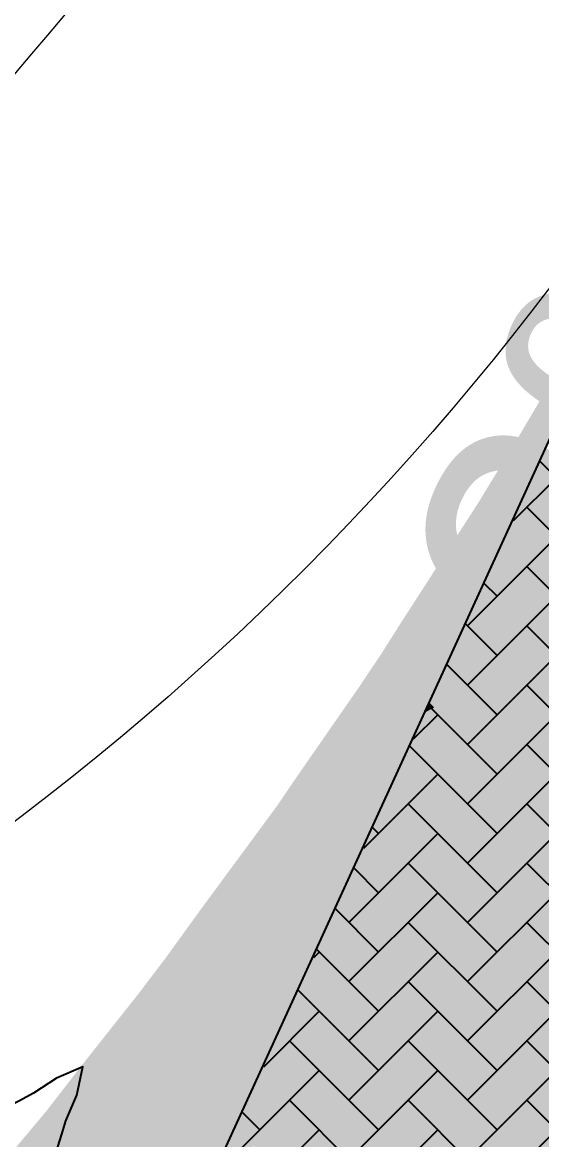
# Model space of a CAD drawing. Header units: millimetres. Extents: x 340454 to 342791, y 6993867 to 6995092.
# Drawn here: x 340711.724 to 340713.611, y 6994455.292 to 6994459.353 of the extents above; entities that cross this region are included whole.
import ezdxf

# ---------------------------------------------------------------- set-up
doc = ezdxf.new("R2010")
doc.units = ezdxf.units.MM
doc.header["$LTSCALE"] = 10
for name, color, linetype in [('A-MODELAGEM', 7, 'Continuous'), ('F-HZ-CORREDOR-FEAT', 2, 'Continuous'), ('Lotes', 7, 'Continuous'), ('T-HM-COTAS-TXT', 2, 'Continuous'), ('T-HM-CURVA_INTERMEDIARIA', 45, 'Continuous'), ('TRAMA', 7, 'Continuous'), ('URB-Calçadas', 2, 'Continuous'), ('URB-Quadras', 3, 'Continuous')]:
    doc.layers.add(name, color=color, linetype=linetype)
doc.styles.add('ARIAL', font='arial.ttf', dxfattribs={"height": 2})

msp = doc.modelspace()

# ---------------------------------------------------------------- hatches: boundary and pattern name
at = {"layer": 'TRAMA'}
h = msp.add_hatch(dxfattribs=at)
h.set_pattern_fill('AR-HBONE', color=253, scale=0.0015)
h.set_pattern_definition([(45, (337861.49948, 6993610.78793), (0, 0.215526147), [0.4572, -0.1524]), (135, (337861.60724, 6993610.8957), (2e-17, 0.215526147), [0.4572, -0.1524])])
edge = h.paths.add_edge_path()
edge.add_line((340715.8223, 6994459.967), (340715.9303, 6994460.3421))
edge.add_line((340715.9303, 6994460.3421), (340714.912, 6994460.6217))
edge.add_arc((340705.6499, 6994464.4001), 10.0032, 336.95555, 337.80751, ccw=False)
edge.add_line((340714.8548, 6994460.4844), (340711.1097, 6994452.2956))
edge.add_line((340711.1097, 6994452.2956), (340711.4735, 6994452.1292))
edge.add_line((340711.4735, 6994452.1292), (340711.8372, 6994451.9628))
edge.add_line((340711.8372, 6994451.9628), (340712.1084, 6994451.8388))
edge.add_line((340712.1084, 6994451.8388), (340715.8223, 6994459.967))
h = msp.add_hatch(dxfattribs=at)
h.set_pattern_fill('AR-HBONE', color=253, scale=0.0015)
h.set_pattern_definition([(45, (340755.23036, 6994449.10018), (0, 0.21552615), [0.4572, -0.1524]), (135, (340755.33812, 6994449.20794), (2e-17, 0.21552615), [0.4572, -0.1524])])
h.paths.add_polyline_path([(340756.3296, 6994449.254), (340755.847, 6994449.3847), (340755.8457, 6994449.3797), (340754.4102, 6994449.7739), (340754.2778, 6994449.2917, 0.044622), (340755.9825, 6994447.9176)])
h.paths.add_polyline_path([(340716.6553, 6994459.6245), (340720.6048, 6994458.5397), (340720.6108, 6994458.5541), (340720.7985, 6994458.5612), (340720.7889, 6994458.4892), (340720.8948, 6994458.4601), (340720.9078, 6994458.4917), (340721.0493, 6994458.4739), (340721.0785, 6994458.4097), (340721.2063, 6994458.3746), (340721.2507, 6994458.4814), (340721.4384, 6994458.4885), (340721.4156, 6994458.3171), (340721.4964, 6994458.2949), (340721.5476, 6994458.419), (340721.6892, 6994458.4013), (340721.6922, 6994458.3945), (340721.8602, 6994458.4008), (340721.8337, 6994458.2022), (340721.9078, 6994458.1819), (340721.9694, 6994458.3313), (340722.111, 6994458.3136), (340722.2083, 6994458.0994), (340727.5233, 6994456.6396), (340727.5825, 6994456.7821), (340727.7702, 6994456.7892), (340727.7423, 6994456.5795), (340727.8136, 6994456.5599), (340727.8794, 6994456.7197), (340728.021, 6994456.7019), (340728.1242, 6994456.4746), (340728.1248, 6994456.4745), (340728.2223, 6994456.7094), (340728.41, 6994456.7165), (340728.3715, 6994456.4273), (340728.3399, 6994456.4154), (340728.5659, 6994456.3533), (340728.4543, 6994456.4893), (340728.5193, 6994456.647), (340728.6608, 6994456.6293), (340728.6639, 6994456.6225), (340728.8318, 6994456.6288), (340728.7933, 6994456.3396), (340728.7184, 6994456.3114), (340729.0176, 6994456.2293), (340728.8761, 6994456.4016), (340728.9411, 6994456.5593), (340729.0826, 6994456.5416), (340729.1841, 6994456.3181), (340729.09, 6994456.2094), (340754.2778, 6994449.2917), (340754.4102, 6994449.7739), (340716.7018, 6994460.1302), (340716.5096, 6994460.1853), (340716.3988, 6994459.8009), (340716.2109, 6994459.855), (340712.4722, 6994451.6724), (340712.5647, 6994451.6301), (340712.9269, 6994451.4645)])

# ---------------------------------------------------------------- linework, layer by layer
at = {"layer": 'A-MODELAGEM', "color": 161, "linetype": 'Continuous', "lineweight": -3}
for points in [[(340713.5443, 6994457.8756), (340713.6368, 6994457.8333), (340713.7163, 6994458.1661)], [(340713.5443, 6994457.8756), (340713.5207, 6994457.8349), (340713.6173, 6994457.7907)], [(340713.5443, 6994457.8756), (340713.6173, 6994457.7907), (340713.6333, 6994457.8256)], [(340713.5443, 6994457.8756), (340713.6333, 6994457.8256), (340713.6368, 6994457.8333)], [(340713.5207, 6994457.8349), (340713.4026, 6994457.6425), (340713.5241, 6994457.5869)], [(340713.5207, 6994457.8349), (340713.5241, 6994457.5869), (340713.6051, 6994457.7639)], [(340713.5207, 6994457.8349), (340713.6051, 6994457.7639), (340713.6173, 6994457.7907)], [(340713.6051, 6994457.7639), (340713.5241, 6994457.5869), (340714.6163, 6994456.9132)], [(340713.6173, 6994457.7907), (340713.6051, 6994457.7639), (340714.6163, 6994456.9132)], [(340713.3833, 6994457.6104), (340713.5087, 6994457.5531), (340713.4026, 6994457.6425)], [(340713.4026, 6994457.6425), (340713.5087, 6994457.5531), (340713.5146, 6994457.5662)], [(340713.4026, 6994457.6425), (340713.5146, 6994457.5662), (340713.5241, 6994457.5869)], [(340713.3833, 6994457.6104), (340713.0949, 6994457.1628), (340713.2895, 6994457.0738)], [(340713.3833, 6994457.6104), (340713.2895, 6994457.0738), (340713.4912, 6994457.5149)], [(340713.3833, 6994457.6104), (340713.4912, 6994457.5149), (340713.5087, 6994457.5531)], [(340713.5087, 6994457.5531), (340713.4912, 6994457.5149), (340713.7007, 6994457.4395)], [(340713.5146, 6994457.5662), (340713.5087, 6994457.5531), (340713.7007, 6994457.4395)], [(340713.5241, 6994457.5869), (340713.5146, 6994457.5662), (340713.7007, 6994457.4395)], [(340713.5241, 6994457.5869), (340713.7007, 6994457.4395), (340714.6163, 6994456.9132)], [(340713.4912, 6994457.5149), (340713.2895, 6994457.0738), (340714.3113, 6994456.7888)], [(340713.4912, 6994457.5149), (340714.3113, 6994456.7888), (340713.7007, 6994457.4395)], [(340713.0277, 6994457.0564), (340713.2376, 6994456.9604), (340713.0949, 6994457.1628)], [(340713.0949, 6994457.1628), (340713.2376, 6994456.9604), (340713.2848, 6994457.0637)], [(340713.0949, 6994457.1628), (340713.2848, 6994457.0637), (340713.2895, 6994457.0738)], [(340713.2848, 6994457.0637), (340713.2376, 6994456.9604), (340713.6539, 6994456.8709)], [(340713.2895, 6994457.0738), (340713.2848, 6994457.0637), (340713.6539, 6994456.8709)], [(340713.2895, 6994457.0738), (340713.6539, 6994456.8709), (340714.3113, 6994456.7888)], [(340712.9698, 6994456.97), (340713.1949, 6994456.8671), (340713.0277, 6994457.0564)], [(340713.0277, 6994457.0564), (340713.2017, 6994456.8818), (340713.2376, 6994456.9604)], [(340713.0277, 6994457.0564), (340713.1949, 6994456.8671), (340713.2017, 6994456.8818)], [(340712.9548, 6994456.9472), (340712.7243, 6994456.6149), (340713.0181, 6994456.4806)], [(340712.9698, 6994456.97), (340712.9548, 6994456.9472), (340713.0352, 6994456.9105)], [(340712.9548, 6994456.9472), (340713.143, 6994456.7537), (340713.0352, 6994456.9105)], [(340712.9548, 6994456.9472), (340713.0181, 6994456.4806), (340713.143, 6994456.7537)], [(340712.9698, 6994456.97), (340713.0352, 6994456.9105), (340713.1837, 6994456.8426)], [(340712.9698, 6994456.97), (340713.1837, 6994456.8426), (340713.1949, 6994456.8671)], [(340713.2376, 6994456.9604), (340713.2017, 6994456.8818), (340713.2206, 6994456.8628)], [(340713.2376, 6994456.9604), (340713.2206, 6994456.8628), (340713.6539, 6994456.8709)], [(340713.0352, 6994456.9105), (340713.143, 6994456.7537), (340713.162, 6994456.7951)], [(340713.0352, 6994456.9105), (340713.162, 6994456.7951), (340713.1837, 6994456.8426)], [(340713.1949, 6994456.8671), (340713.1837, 6994456.8426), (340713.2206, 6994456.8628)], [(340713.1837, 6994456.8426), (340713.251, 6994456.8323), (340713.2206, 6994456.8628)], [(340713.2017, 6994456.8818), (340713.1949, 6994456.8671), (340713.2206, 6994456.8628)], [(340713.2206, 6994456.8628), (340713.8762, 6994456.7549), (340713.6539, 6994456.8709)], [(340713.2206, 6994456.8628), (340713.251, 6994456.8323), (340713.8762, 6994456.7549)], [(340713.1837, 6994456.8426), (340713.162, 6994456.7951), (340713.7594, 6994456.3221)], [(340713.1837, 6994456.8426), (340713.7594, 6994456.3221), (340713.251, 6994456.8323)], [(340713.251, 6994456.8323), (340713.7594, 6994456.3221), (340713.9234, 6994456.7302)], [(340713.251, 6994456.8323), (340713.9234, 6994456.7302), (340713.8762, 6994456.7549)], [(340713.162, 6994456.7951), (340713.143, 6994456.7537), (340713.9691, 6994455.904)], [(340713.162, 6994456.7951), (340713.9691, 6994455.904), (340714.4822, 6994455.5929)], [(340713.162, 6994456.7951), (340714.4822, 6994455.5929), (340713.7594, 6994456.3221)], [(340713.143, 6994456.7537), (340713.0181, 6994456.4806), (340713.9691, 6994455.904)], [(340712.6481, 6994456.5029), (340712.9626, 6994456.3591), (340712.7243, 6994456.6149)], [(340712.7243, 6994456.6149), (340712.9626, 6994456.3591), (340712.9941, 6994456.4281)], [(340712.7243, 6994456.6149), (340712.9941, 6994456.4281), (340713.0181, 6994456.4806)], [(340712.3686, 6994456.1234), (340712.7707, 6994455.9395), (340712.6481, 6994456.5029)], [(340712.6481, 6994456.5029), (340712.8982, 6994456.2184), (340712.9626, 6994456.3591)], [(340712.6481, 6994456.5029), (340712.7707, 6994455.9395), (340712.8982, 6994456.2184)], [(340713.0181, 6994456.4806), (340712.9941, 6994456.4281), (340713.485, 6994456.0881)], [(340713.0181, 6994456.4806), (340713.485, 6994456.0881), (340713.9691, 6994455.904)], [(340712.9941, 6994456.4281), (340712.9626, 6994456.3591), (340713.485, 6994456.0881)], [(340712.9626, 6994456.3591), (340712.8982, 6994456.2184), (340713.485, 6994456.0881)], [(340712.8982, 6994456.2184), (340712.7707, 6994455.9395), (340713.2511, 6994455.8171)], [(340712.8982, 6994456.2184), (340713.2511, 6994455.8171), (340713.485, 6994456.0881)], [(340712.3686, 6994456.1234), (340712.2427, 6994455.9491), (340712.683, 6994455.7477)], [(340712.3686, 6994456.1234), (340712.683, 6994455.7477), (340712.7364, 6994455.8645)], [(340712.3686, 6994456.1234), (340712.7364, 6994455.8645), (340712.7707, 6994455.9395)], [(340713.485, 6994456.0881), (340713.2511, 6994455.8171), (340714.24, 6994455.5651)], [(340713.485, 6994456.0881), (340714.24, 6994455.5651), (340714.1009, 6994455.7685)], [(340713.485, 6994456.0881), (340714.1009, 6994455.7685), (340713.9691, 6994455.904)], [(340712.2427, 6994455.9491), (340712.1793, 6994455.8662), (340712.3767, 6994455.7759)], [(340712.2427, 6994455.9491), (340712.3767, 6994455.7759), (340712.6407, 6994455.6552)], [(340712.2427, 6994455.9491), (340712.6407, 6994455.6552), (340712.683, 6994455.7477)], [(340712.7707, 6994455.9395), (340712.7364, 6994455.8645), (340712.9619, 6994455.7057)], [(340712.7707, 6994455.9395), (340712.9619, 6994455.7057), (340713.2511, 6994455.8171)], [(340712.1467, 6994455.8229), (340712.2627, 6994455.7698), (340712.1793, 6994455.8662)], [(340712.1793, 6994455.8662), (340712.2627, 6994455.7698), (340712.414, 6994455.7277)], [(340712.1793, 6994455.8662), (340712.414, 6994455.7277), (340712.3767, 6994455.7759)], [(340712.7364, 6994455.8645), (340712.683, 6994455.7477), (340712.9619, 6994455.7057)], [(340711.9395, 6994455.5611), (340712.4838, 6994455.3122), (340712.1467, 6994455.8229)], [(340712.1467, 6994455.8229), (340712.5015, 6994455.3508), (340712.2627, 6994455.7698)], [(340712.1467, 6994455.8229), (340712.4838, 6994455.3122), (340712.5015, 6994455.3508)], [(340712.9619, 6994455.7057), (340713.408, 6994455.6385), (340713.2511, 6994455.8171)], [(340713.2511, 6994455.8171), (340713.408, 6994455.6385), (340714.24, 6994455.5651)], [(340712.2627, 6994455.7698), (340712.5442, 6994455.4443), (340712.4466, 6994455.6857)], [(340712.2627, 6994455.7698), (340712.5015, 6994455.3508), (340712.5442, 6994455.4443)], [(340712.2627, 6994455.7698), (340712.4466, 6994455.6857), (340712.414, 6994455.7277)], [(340712.3767, 6994455.7759), (340712.414, 6994455.7277), (340712.6407, 6994455.6552)], [(340712.414, 6994455.7277), (340712.4466, 6994455.6857), (340712.6186, 6994455.607)], [(340712.414, 6994455.7277), (340712.6186, 6994455.607), (340712.6407, 6994455.6552)], [(340712.683, 6994455.7477), (340712.6407, 6994455.6552), (340713.7496, 6994454.7862)], [(340712.683, 6994455.7477), (340713.7496, 6994454.7862), (340712.9619, 6994455.7057)], [(340712.4466, 6994455.6857), (340712.5442, 6994455.4443), (340712.5773, 6994455.5168)], [(340712.4466, 6994455.6857), (340712.5773, 6994455.5168), (340712.6186, 6994455.607)], [(340712.9619, 6994455.7057), (340713.7496, 6994454.7862), (340713.9774, 6994454.991)], [(340712.9619, 6994455.7057), (340713.9774, 6994454.991), (340713.408, 6994455.6385)], [(340712.6407, 6994455.6552), (340712.6186, 6994455.607), (340713.7263, 6994454.7653)], [(340712.6407, 6994455.6552), (340713.7263, 6994454.7653), (340713.7496, 6994454.7862)], [(340712.6186, 6994455.607), (340712.5773, 6994455.5168), (340712.9229, 6994455.0703)], [(340712.6186, 6994455.607), (340712.9229, 6994455.0703), (340713.7139, 6994454.7541)], [(340712.6186, 6994455.607), (340713.7139, 6994454.7541), (340713.7263, 6994454.7653)], [(340713.408, 6994455.6385), (340713.9774, 6994454.991), (340714.3356, 6994455.4989)], [(340713.408, 6994455.6385), (340714.3356, 6994455.4989), (340714.24, 6994455.5651)], [(340711.9395, 6994455.5611), (340711.8097, 6994455.3937), (340712.398, 6994455.1247)], [(340711.9395, 6994455.5611), (340712.398, 6994455.1247), (340712.4025, 6994455.1344)], [(340711.9395, 6994455.5611), (340712.4025, 6994455.1344), (340712.4838, 6994455.3122)], [(340712.5773, 6994455.5168), (340712.5442, 6994455.4443), (340712.8177, 6994455.1283)], [(340712.5773, 6994455.5168), (340712.8177, 6994455.1283), (340712.9229, 6994455.0703)], [(340712.5442, 6994455.4443), (340712.5015, 6994455.3508), (340712.5635, 6994455.2682)], [(340712.5442, 6994455.4443), (340712.5635, 6994455.2682), (340712.8177, 6994455.1283)], [(340711.558, 6994455.0932), (340712.2186, 6994454.7911), (340711.8097, 6994455.3937)], [(340711.8097, 6994455.3937), (340712.2186, 6994454.7911), (340712.2408, 6994454.781)], [(340711.8097, 6994455.3937), (340712.2408, 6994454.781), (340712.398, 6994455.1247)], [(340712.5015, 6994455.3508), (340712.4838, 6994455.3122), (340712.5635, 6994455.2682)], [(340712.4838, 6994455.3122), (340712.4025, 6994455.1344), (340712.5635, 6994455.2682)]]:
    msp.add_solid(points, dxfattribs=at)
at = {"layer": 'F-HZ-CORREDOR-FEAT', "color": 2, "linetype": 'Continuous', "lineweight": -3}
msp.add_polyline3d([(340764.4039, 6994480.3496, 723.72), (340766.8922, 6994489.9332, 724.5), (340765.9399, 6994490.2447, 724.5), (340764.9876, 6994490.5562, 724.5), (340756.7035, 6994458.6356, 721.7628), (340754.7893, 6994451.2597, 721.1303), (340715.5581, 6994462.0342, 719.996), (340715.0514, 6994460.9264, 719.9019), (340714.6693, 6994460.0909, 719.831), (340714.149, 6994458.9532, 719.7272), (340710.749, 6994451.5191, 719.0487), (340711.7347, 6994451.2394, 719.049), (340712.6941, 6994450.9671, 719.049), (340716.6643, 6994459.6563, 719.83), (340754.2868, 6994449.3236, 720.6103), (340755.9916, 6994447.9496, 721)], dxfattribs=at)
at = {"layer": 'Lotes'}
msp.add_lwpolyline([(340814.8297, 6994465.8967, -0.329637), (340815.1129, 6994477.7903), (340815.6276, 6994534.5473), (340837.6919, 6994554.8934, -0.019549), (340816.0881, 6994580.1396, -0.011155), (340804.4536, 6994595.5903), (340780.2367, 6994577.2322), (340785.5971, 6994569.9693), (340782.252, 6994557.0798), (340779.0084, 6994544.5814), (340775.4334, 6994530.806), (340771.774, 6994516.7056), (340768.9477, 6994505.8152), (340765.6816, 6994493.2304), (340762.688, 6994481.6953), (340758.9881, 6994467.4387), (340754.7892, 6994451.2595), (340715.3822, 6994462.0823, -0.041301), (340714.8638, 6994460.5161), (340710.7491, 6994451.5191), (340803.3137, 6994425.2493), (340814.8297, 6994465.8967, -0.329637)], format="xyb", close=True, dxfattribs=at)
at = {"layer": 'T-HM-CURVA_INTERMEDIARIA', "color": 45, "linetype": 'Continuous', "lineweight": -3, "elevation": 719, "flags": 128}
msp.add_lwpolyline([(340711.8192, 6994455.1584), (340711.8674, 6994455.3117), (340711.8827, 6994455.3603), (340711.922, 6994455.453), (340711.9445, 6994455.5564), (340711.848, 6994455.5157), (340711.7646, 6994455.4602), (340711.7133, 6994455.4334), (340711.5702, 6994455.359), (340711.3783, 6994455.2586)], dxfattribs=at)
at = {"layer": 'URB-Calçadas', "lineweight": 0}
msp.add_lwpolyline([(340737.9382, 6994567.9152, -0.173456), (340714.4702, 6994467.4916, 0.151029), (340713.6732, 6994464.648, -1.966639), (340703.0265, 6994471.9859, 0.168204), (340705.5895, 6994474.0192, 0.200073), (340724.3212, 6994581.8954, 0.104086)], format="xyb", dxfattribs=at)
at = {"layer": 'URB-Quadras', "color": 252, "lineweight": 0}
msp.add_lwpolyline([(340815.2411, 6994491.9257, 0.038213), (340872.813, 6994444.8145, 0.427498), (340879.8998, 6994446.2404), (340906.6702, 6994488.5375, 0.399537), (340905.3286, 6994495.2964, -0.090947), (340797.4532, 6994605.4907, 0.427165), (340790.3324, 6994606.7132), (340742.1055, 6994571.0018, 0.26508), (340740.1075, 6994566.4691, -0.172307), (340715.6107, 6994465.5763, -0.089172), (340715.6107, 6994465.5763, -2.016247), (340701.9174, 6994473.7042, 0.157194), (340704.2699, 6994475.6737, 0.197995), (340722.4662, 6994581.0288, 0.104869), (340721.6035, 6994582.9154), (340685.6056, 6994631.4815, 0.2535), (340684.7421, 6994631.8842, -0.18056), (340678.0121, 6994633.9449)], format="xyb", dxfattribs=at)
msp.add_lwpolyline([(340837.6919, 6994554.8934, -0.019549), (340816.0881, 6994580.1396, -0.011155), (340804.4536, 6994595.5903), (340780.2367, 6994577.2322), (340785.5971, 6994569.9693), (340782.252, 6994557.0798), (340779.0084, 6994544.5814), (340775.4334, 6994530.806), (340771.774, 6994516.7056), (340768.9477, 6994505.8152), (340765.6816, 6994493.2304), (340762.688, 6994481.6953), (340758.9881, 6994467.4387), (340754.7892, 6994451.2595), (340715.3822, 6994462.0823, -0.041301), (340714.8638, 6994460.5161), (340709.0659, 6994447.8388), (340802.2233, 6994421.4008), (340814.8147, 6994465.8437, -0.327026), (340815.1129, 6994477.7903), (340815.6276, 6994534.5473), (340837.6919, 6994554.8934, -0.019145)], format="xyb", close=True, dxfattribs=at)

# ---------------------------------------------------------------- texts
at = {"layer": 'T-HM-COTAS-TXT', "color": 2, "linetype": 'Continuous', "lineweight": -3, "insert": (340714.0794, 6994457.0547, 719.5634), "char_height": 1, "attachment_point": 8, "rotation": 65.444, "style": 'ARIAL'}
msp.add_mtext('{\\fArial|b0|i0|c0|p34;-8.2%}', dxfattribs=at)

doc.saveas('drawing.dxf')
